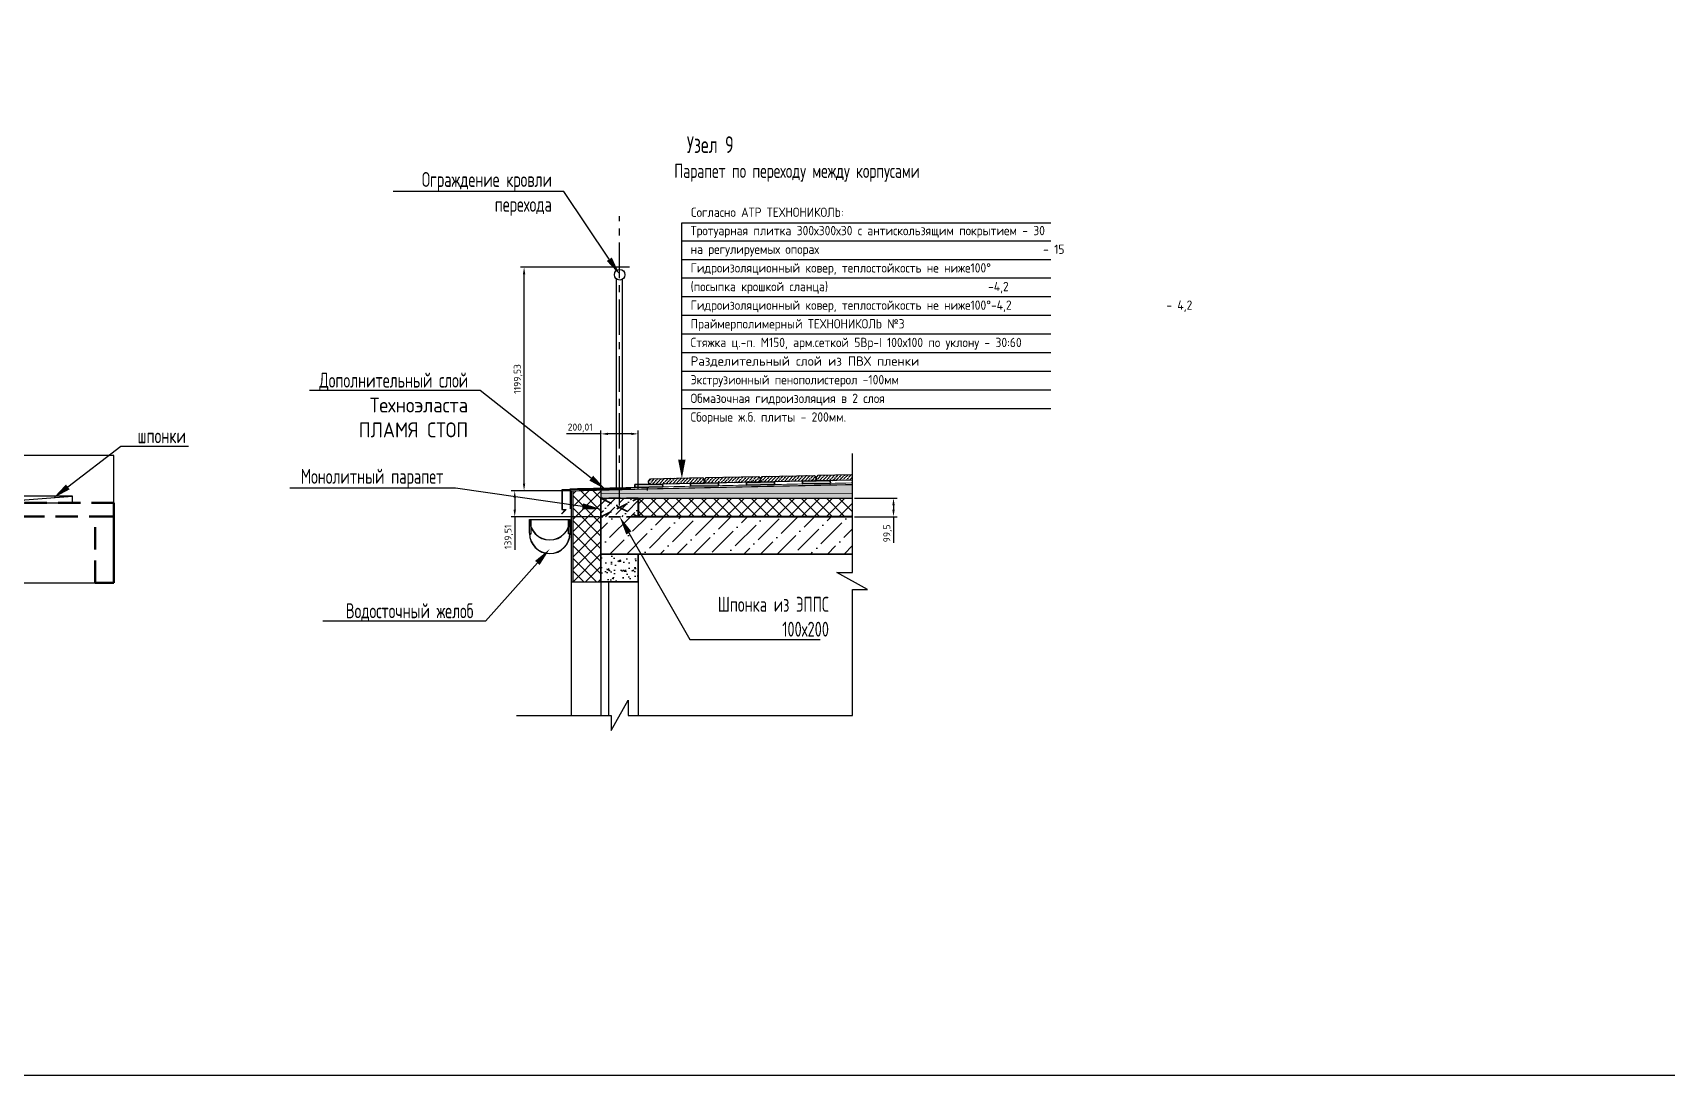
# Model space of a CAD drawing. Header units: millimetres. Extents: x -136099598 to 11807193, y 0 to 779331.
# Drawn here: x 837713 to 846483, y 356872 to 362466 of the extents above; entities that cross this region are included whole.
import ezdxf
from ezdxf import colors
from ezdxf.entities.mleader import LeaderData, LeaderLine
from ezdxf.math import Vec2, Vec3

# ---------------------------------------------------------------- set-up
doc = ezdxf.new("R2010")
doc.units = ezdxf.units.MM
doc.header["$MEASUREMENT"] = 0
for name, pattern in [('ADSK_Штрих_ш3 п1_5', [4.5, 3, -1.5]), ('DASHED2', [9.525, 6.35, -3.175]), ('HIDDEN', [6, 4, -2]), ('осеваяX2', [101.6, 63.5, -12.7, 12.7, -12.7])]:
    doc.linetypes.add(name, pattern=pattern)
doc.layers.get('0').update_dxf_attribs({"color": 250, "lineweight": 9})
doc.layers.get('Defpoints').update_dxf_attribs({"color": 8})
for name, color, linetype, lineweight in [('12. АР_Флажки', 7, 'Continuous', 9), ('TN-ГИДРОИЗОЛЯЦИЯ БИТУМАЯ ВЕРХНЯЯ', 32, 'Continuous', 15), ('АР_Витраж', 4, 'Continuous', 15), ('Балясины', 7, 'Continuous', 9), ('Каркас_Импост', 7, 'Continuous', 9), ('Контуры', 7, 'Continuous', 9), ('Общие ребра', 7, 'Continuous', 9), ('Проступи_подступенки', 7, 'Continuous', 9), ('Размеры планировочные', 7, 'Continuous', 9), ('Стены', 7, 'Continuous', 13), ('Штриховка', 7, 'Continuous', 5), ('Штриховка в сечении', 7, 'Continuous', 18)]:
    doc.layers.add(name, color=color, linetype=linetype, lineweight=lineweight)
doc.layers.add('ТХ', color=7, linetype='Continuous')
doc.styles.add('ISOCPEUR', font='isocpeur.ttf', dxfattribs={"width": 0.7})
doc.styles.add('ISOCPEUR_2', font='isocpeur.ttf', dxfattribs={"width": 0.9, "height": 300})
doc.styles.get("Standard").update_dxf_attribs({"font": 'isocpeur.ttf'})
doc.dimstyles.new('ISO-25', dxfattribs={"dimscale": 15, "dimtxt": 2.5, "dimasz": 2.5, "dimexe": 1.25, "dimexo": 0.625, "dimtad": 1, "dimtxsty": 'Standard', "dimcen": 2.5, "dimadec": 0, "dimazin": 0, "dimtfac": 1, "dimtmove": 0, "dimatfit": 3, "dimfxl": 1, "dimarcsym": 0})
pattern_1 = [(135, (443704.02, 4057270.303), (-33.67596045, -33.67596045), []), (225, (443704.02, 4057270.303), (33.67596045, -33.67596045), [])]

# ---------------------------------------------------------------- blocks, each defined once
blk = doc.blocks.new('*D1461')
at = {"layer": 'Defpoints', "color": 0, "transparency": 16777216}
for p in [(840350.6, 361208.2), (840926.4, 361208.2), (840613.6, 360008.7)]:
    blk.add_point(p, dxfattribs=at)
at = {"layer": 'Стены', "color": 0, "lineweight": -2, "transparency": 16777216}
for p, q in [((840917, 361208.2), (840331.9, 361208.2)), ((840350.6, 360046.2), (840350.6, 361170.7)), ((840604.2, 360008.7), (840331.9, 360008.7))]:
    blk.add_line(p, q, dxfattribs=at)
at = {"layer": 'Стены', "color": 0, "transparency": 16777216}
for points in [[(840344.4, 361170.7), (840356.9, 361170.7), (840350.6, 361208.2)], [(840344.4, 360046.2), (840356.9, 360046.2), (840350.6, 360008.7)]]:
    blk.add_solid(points, dxfattribs=at)
at = {"layer": 'Стены', "color": 0, "transparency": 16777216, "insert": (840318.8, 360608.4), "char_height": 37.5, "attachment_point": 5, "rotation": 90}
blk.add_mtext('1199,53', dxfattribs=at)
blk = doc.blocks.new('*D1450')
at = {"layer": 'Defpoints', "color": 0, "transparency": 16777216}
for p in [(840300.6, 360008.7), (840613.6, 360008.7), (840763.6, 359869.2)]:
    blk.add_point(p, dxfattribs=at)
at = {"layer": 'Стены', "color": 0, "lineweight": -2, "transparency": 16777216}
for p, q in [((840604.2, 360008.7), (840281.9, 360008.7)), ((840300.6, 359971.2), (840300.6, 359906.7)), ((840754.2, 359869.2), (840281.9, 359869.2)), ((840300.6, 359869.2), (840300.6, 359691))]:
    blk.add_line(p, q, dxfattribs=at)
at = {"layer": 'Стены', "color": 0, "transparency": 16777216}
for points in [[(840294.4, 359971.2), (840306.9, 359971.2), (840300.6, 360008.7)], [(840294.4, 359906.7), (840306.9, 359906.7), (840300.6, 359869.2)]]:
    blk.add_solid(points, dxfattribs=at)
at = {"layer": 'Стены', "color": 0, "transparency": 16777216, "insert": (840268.8, 359761.3), "char_height": 37.5, "attachment_point": 5, "rotation": 90}
blk.add_mtext('139,51', dxfattribs=at)
blk = doc.blocks.new('*D1462')
at = {"layer": 'Defpoints', "color": 0, "transparency": 16777216}
for p in [(840963.6, 360313.9), (840763.6, 360010.9), (840963.6, 360010.9)]:
    blk.add_point(p, dxfattribs=at)
at = {"layer": 'Стены', "color": 0, "lineweight": -2, "transparency": 16777216}
for p, q in [((840763.6, 360313.9), (840578, 360313.9)), ((840763.6, 360020.3), (840763.6, 360332.6)), ((840926.1, 360313.9), (840801.1, 360313.9)), ((840963.6, 360020.3), (840963.6, 360332.6))]:
    blk.add_line(p, q, dxfattribs=at)
at = {"layer": 'Стены', "color": 0, "transparency": 16777216}
for points in [[(840801.1, 360320.1), (840801.1, 360307.6), (840763.6, 360313.9)], [(840926.1, 360320.1), (840926.1, 360307.6), (840963.6, 360313.9)]]:
    blk.add_solid(points, dxfattribs=at)
at = {"layer": 'Стены', "color": 0, "transparency": 16777216, "insert": (840652, 360345.8), "char_height": 37.5, "attachment_point": 5}
blk.add_mtext('200,01', dxfattribs=at)
blk = doc.blocks.new('*D1451')
at = {"layer": 'Defpoints', "color": 0, "transparency": 16777216}
for p in [(842114.4, 359968.7), (842114.4, 359869.2), (842333.9, 359869.2)]:
    blk.add_point(p, dxfattribs=at)
at = {"layer": 'Стены', "color": 0, "lineweight": -2, "transparency": 16777216}
for p, q in [((842123.8, 359968.7), (842352.7, 359968.7)), ((842333.9, 359931.2), (842333.9, 359906.7)), ((842123.8, 359869.2), (842352.7, 359869.2)), ((842333.9, 359869.2), (842333.9, 359728.5))]:
    blk.add_line(p, q, dxfattribs=at)
at = {"layer": 'Стены', "color": 0, "transparency": 16777216}
for points in [[(842327.7, 359931.2), (842340.2, 359931.2), (842333.9, 359968.7)], [(842327.7, 359906.7), (842340.2, 359906.7), (842333.9, 359869.2)]]:
    blk.add_solid(points, dxfattribs=at)
at = {"layer": 'Стены', "color": 0, "transparency": 16777216, "insert": (842302.1, 359780.1), "char_height": 37.5, "attachment_point": 5, "rotation": 90}
blk.add_mtext('99,5', dxfattribs=at)
blk = doc.blocks.new('A$Cf9336076')
at = {"layer": 'Общие ребра'}
for points in [[(-109.6, 0), (-100.3, -4), (-100.3, -4)], [(109.6, 0), (100.3, -4), (100.3, -4)], [(-108.6, -1.5), (-100.8, -4.8), (-100.8, -4.8)], [(108.6, -1.5), (100.8, -4.8), (100.8, -4.8)]]:
    blk.add_lwpolyline(points, dxfattribs=at)
for radius, start, end in [(109.6, 180, 0), (108.6, 180.77597, 359.22403)]:
    blk.add_arc((0, 0), radius, start, end, dxfattribs=at)

msp = doc.modelspace()

# ---------------------------------------------------------------- hatches: boundary and pattern name
h = msp.add_hatch()
h.set_pattern_fill('ANSI36', color=256, scale=4, angle=360.9330159)
h.set_pattern_definition([(45.933016, (883691.44, 608866.634), (6.3321671, 24.8021024), [31.75, -6.35, 0, -6.35])])
h.paths.add_polyline_path([(842114.38, 360065.574), (842114.38, 360095.581), (841928.877, 360091.794), (841919.151, 360078.252), (841919.491, 360061.596)])
at = {"lineweight": 5, "transparency": 33554687}
h = msp.add_hatch(dxfattribs=at)
h.set_pattern_fill('ANSI37', color=256, scale=15, angle=90)
h.set_pattern_definition(pattern_1)
h.paths.add_polyline_path([(840613.595, 359519.315), (840763.595, 359519.315), (840763.595, 360010.892), (840613.595, 360006.673), (840613.595, 359946.633)])
at = {"transparency": 33554559}
h = msp.add_hatch(color=253, dxfattribs=at)
h.dxf.hatch_style = 1
h.paths.add_polyline_path([(840944.698, 360041.535), (840945.004, 360026.522), (841094.972, 360029.614), (841094.666, 360044.626)])
h.paths.add_polyline_path([(841244.634, 360047.717), (841244.946, 360032.644), (841394.914, 360035.736), (841394.602, 360050.809)])
h.paths.add_polyline_path([(841694.846, 360042.044), (841694.538, 360056.991), (841544.57, 360053.9), (841544.878, 360038.953)])
h = msp.add_hatch()
h.set_pattern_fill('ANSI36', color=256, scale=4, angle=360.9330159)
h.set_pattern_definition([(45.933016, (883391.506, 608860.347), (6.3321671, 24.8021024), [31.75, -6.35, 0, -6.35])])
h.paths.add_polyline_path([(841019.342, 360059.721), (841029.068, 360073.263), (841309.009, 360078.977), (841319.28, 360065.843), (841319.62, 360049.187), (841019.682, 360043.065)])
h = msp.add_hatch()
h.set_pattern_fill('ANSI36', color=256, scale=4, angle=360.9330159)
h.set_pattern_definition([(45.933016, (883091.568, 608854.225), (6.3321671, 24.8021024), [31.75, -6.35, 0, -6.35])])
h.paths.add_polyline_path([(841319.28, 360065.843), (841329.005, 360079.385), (841608.947, 360085.099), (841619.217, 360071.965), (841619.557, 360055.309), (841319.62, 360049.187)])
h = msp.add_hatch()
h.set_pattern_fill('ANSI36', color=256, scale=4, angle=360.9330159)
h.set_pattern_definition([(45.933016, (883991.377, 608872.756), (6.3321671, 24.8021024), [31.75, -6.35, 0, -6.35])])
h.paths.add_polyline_path([(841619.214, 360072.131), (841628.939, 360085.672), (841908.881, 360091.386), (841919.151, 360078.252), (841919.491, 360061.596), (841619.554, 360055.474)])
h = msp.add_hatch(color=253, dxfattribs=at)
h.dxf.hatch_style = 1
h.paths.add_polyline_path([(841844.507, 360060.081), (841844.813, 360045.069), (841994.781, 360048.16), (841994.475, 360063.173)])
at = {"lineweight": 5, "transparency": 33554687}
h = msp.add_hatch(dxfattribs=at)
h.set_pattern_fill('ANSI37', color=256, scale=15, angle=90)
h.set_pattern_definition(pattern_1)
h.paths.add_polyline_path([(842066.523, 359869.161), (842114.028, 359869.161), (842114.028, 359969.256), (840963.605, 359968.065), (840963.605, 359869.161), (841915.546, 359869.161)])
at = {"layer": 'Штриховка'}
h = msp.add_hatch(dxfattribs=at)
h.set_pattern_fill('AR-CONC', color=256, scale=0.3)
h.set_pattern_definition([(50, (443704.02, 4057270.303), (54.6554007, -4.78172566), [5.715, -62.865]), (355, (443704.02, 4057270.3), (-10.5730264, 57.3170536), [4.572, -50.29217525]), (100.4514447, (443708.57, 4057269.904), (44.0823741, 52.5353256), [4.8570026, -53.4270734]), (46.1842, (443704.02, 4057285.54), (81.3237123, -12.6126984), [8.5725, -94.2975]), (96.6355576, (443710.795, 4057284.49), (71.2212402, 74.2278374), [7.285507, -80.1406824]), (351.1841512, (443704.02, 4057285.54), (71.2212402, 74.2278374), [6.8579901, -75.4379196]), (21, (443711.64, 4057281.733), (45.4843174, -30.67955946), [5.715, -62.865]), (326, (443711.64, 4057281.73), (18.5406085, 55.2563898), [4.572, -50.292]), (71.451445, (443715.43, 4057279.176), (64.0249258, 24.5768307), [4.8570026, -53.4269813]), (37.5, (443704.018, 4057270.303), (0.92658098, 25.36651166), [0, -49.6824, 0, -51.054, 0, -50.4825]), (7.5, (443704.018, 4057270.303), (20.04589875, 30.05417245), [0, -29.1084, 0, -48.5394, 0, -19.2405]), (327.5, (443687.025, 4057270.303), (40.67717855, -1.7186232), [0, -19.05, 0, -59.436, 0, -78.867]), (317.5, (443679.405, 4057270.303), (44.4387544, 7.6279473), [0, -24.765, 0, -39.4716, 0, -56.007])])
h.paths.add_polyline_path([(842114.38, 359982.778), (842114.38, 360004.082), (842114.38, 360040.408), (840763.595, 360009.731), (840763.595, 359967.777), (842114.38, 359968.789)])
h = msp.add_hatch(dxfattribs=at)
h.set_pattern_fill('AR-CONC', color=256, scale=0.5)
h.set_pattern_definition([(50, (443704.02, 4057270.3), (91.0923345, -7.9695428), [9.525, -104.775]), (355, (443704.02, 4057270.3), (-17.6217107, 95.5284226), [7.62, -83.820292]), (100.4514447, (443711.61, 4057269.64), (73.4706235, 87.558876), [8.0950044, -89.0451223]), (46.1842, (443704.02, 4057295.7), (135.5395204, -21.021164), [14.2875, -157.1625]), (96.6355576, (443715.31, 4057293.95), (118.702067, 123.7130623), [12.1425116, -133.567804]), (351.184151, (443704.02, 4057295.7), (118.702067, 123.7130623), [11.4299835, -125.729866]), (21, (443716.72, 4057289.35), (75.8071956, -51.1325991), [9.525, -104.775]), (326, (443716.72, 4057289.35), (30.9010142, 92.093983), [7.62, -83.82]), (71.451445, (443723.035, 4057285.09), (106.7082096, 40.9613844), [8.0950044, -89.0449688]), (37.5, (443704.018, 4057270.303), (1.54430163, 42.27751944), [0, -82.804, 0, -85.09, 0, -84.1375]), (7.5, (443704.02, 4057270.303), (33.40983126, 50.0902874), [0, -48.514, 0, -80.899, 0, -32.0675]), (327.5, (443675.697, 4057270.303), (67.79529758, -2.864372), [0, -31.75, 0, -99.06, 0, -131.445]), (317.5, (443662.997, 4057270.3), (74.0645907, 12.7132455), [0, -41.275, 0, -65.786, 0, -93.345])])
h.paths.add_polyline_path([(840763.595, 359519.315), (840963.595, 359519.315), (840963.595, 359669.161), (840763.595, 359669.161), (840763.595, 359649.161), (840763.595, 359582.091)])
at = {"layer": 'Штриховка в сечении', "lineweight": 5, "transparency": 33554636}
h = msp.add_hatch(dxfattribs=at)
h.set_pattern_fill('ANSI36', color=256, scale=10)
h.set_pattern_definition([(45, (442861.247, 4064079.287), (16.83798023, 61.73926083), [79.375, -15.875, 0, -15.875])])
h.paths.add_polyline_path([(840763.595, 359869.161), (840963.044, 359869.161), (840962.146, 359970.539), (840762.698, 359967.204), (840763.595, 360008.139)])
h = msp.add_hatch(dxfattribs=at)
h.set_pattern_fill('ANSI36', color=256, scale=20)
h.set_pattern_definition([(45, (442861.25, 4064079.287), (33.6759605, 123.4785217), [158.75, -31.75, 0, -31.75])])
h.paths.add_polyline_path([(842057.778, 359669.161), (842114.028, 359669.161), (842114.028, 359869.161), (840763.595, 359869.161), (840763.595, 359669.161), (841926.888, 359669.161)])

# ---------------------------------------------------------------- linework, layer by layer
at = {"color": 5, "linetype": 'DASHED2', "lineweight": 30, "ltscale": 10}
for p, q in [((840763.595, 359869.161), (840963.605, 359968.661)), ((840763.595, 359968.661), (840963.605, 359869.161)), ((840963.605, 359968.661), (840763.595, 359968.661)), ((840963.605, 359869.161), (840763.595, 359869.161))]:
    msp.add_line(p, q, dxfattribs=at)
at = {"ltscale": 150}
msp.add_lwpolyline([(819940.7, 356872.206), (854412.671, 356872.206), (854412.671, 381983.036), (819940.7, 381983.036)], close=True, dxfattribs=at)
at = {"ltscale": 20}
msp.add_lwpolyline([(841197.719, 360175.506), (841197.719, 361442.91)], dxfattribs=at)
msp.add_lwpolyline([(841197.719, 360175.506, 40, 0, 0), (841197.719, 360074.578, 0, 0, 0)], format="xyseb", dxfattribs=at)
at = {"lineweight": 20}
msp.add_lwpolyline([(842114.38, 360065.574), (841919.491, 360061.596), (841919.151, 360078.252), (841928.877, 360091.794), (842114.38, 360095.581)], dxfattribs=at)
at = {"lineweight": 30}
for points in [[(840944.698, 360041.535), (841094.666, 360044.596), (841094.972, 360029.599), (840945.004, 360026.538)], [(841244.635, 360047.656), (841394.604, 360050.717), (841394.91, 360035.721), (841244.941, 360032.66)], [(841544.569, 360053.944), (841694.538, 360057.005), (841694.844, 360042.008), (841544.875, 360038.947)], [(841544.573, 360053.778), (841694.541, 360056.839), (841694.848, 360041.843), (841544.879, 360038.782)], [(841844.507, 360060.066), (841994.476, 360063.127), (841994.782, 360048.13), (841844.813, 360045.069)]]:
    msp.add_lwpolyline(points, close=True, dxfattribs=at)
at = {"lineweight": 20}
for points in [[(841029.068, 360073.263), (841309.009, 360078.977), (841319.28, 360065.843), (841319.62, 360049.187), (841019.682, 360043.065), (841019.342, 360059.721)], [(841329.005, 360079.385), (841608.947, 360085.099), (841619.217, 360071.965), (841619.557, 360055.309), (841319.62, 360049.187), (841319.28, 360065.843)], [(841628.939, 360085.672), (841908.881, 360091.386), (841919.151, 360078.252), (841919.491, 360061.596), (841619.554, 360055.474), (841619.214, 360072.131)]]:
    msp.add_lwpolyline(points, close=True, dxfattribs=at)
msp.add_circle((840863.89, 361167.849), 28.421)
at = {"layer": '12. АР_Флажки'}
for points in [[(841197.719, 361445.688), (843177.755, 361445.688)], [(841197.719, 361350.296), (843177.755, 361350.296)], [(841197.719, 361250.296), (843177.755, 361250.296)], [(841197.719, 361150.296), (843177.755, 361150.296)], [(841197.719, 361050.296), (843177.755, 361050.296)], [(841197.719, 360950.296), (843177.755, 360950.296)], [(841197.719, 360850.296), (843177.755, 360850.296)], [(841197.719, 360750.296), (843177.755, 360750.296)], [(841197.719, 360650.296), (843177.755, 360650.296)], [(841197.719, 360550.296), (843177.755, 360550.296)], [(841197.719, 360450.296), (843177.755, 360450.296)]]:
    msp.add_lwpolyline(points, dxfattribs=at)
at = {"layer": 'TN-ГИДРОИЗОЛЯЦИЯ БИТУМАЯ ВЕРХНЯЯ', "color": 0, "linetype": 'HIDDEN', "ltscale": 10, "const_width": 4.788}
for points in [[(842114.028, 360050.721), (841015.732, 360028.001), (840598.699, 360019.374), (840598.699, 359910.544)], [(842114.028, 360042.464), (841055.888, 360019.95), (840645.476, 360011.46)], [(840763.595, 359993.083), (842114.38, 359993.083)], [(840966.389, 359968.661), (840966.34, 359871.741)], [(840965.846, 359871.728), (842114.028, 359871.741)]]:
    msp.add_lwpolyline(points, dxfattribs=at)
at = {"layer": 'АР_Витраж', "color": 18, "lineweight": 30, "true_color": 0x000000}
msp.add_line((840963.605, 359869.161), (840963.605, 359968.661), dxfattribs=at)
for points in [[(840763.595, 359968.661), (840763.595, 359669.161), (842114.028, 359669.161)], [(842114.38, 359869.161), (840963.605, 359869.161)]]:
    msp.add_lwpolyline(points, dxfattribs=at)
msp.add_lwpolyline([(840763.595, 359519.315), (840963.595, 359519.315), (840963.595, 359669.161), (840763.595, 359669.161)], close=True, dxfattribs=at)
at = {"layer": 'Балясины'}
for p, q in [((840847.515, 360020.368), (840847.448, 361144.056)), ((840877.448, 361144.056), (840877.448, 360021.006))]:
    msp.add_line(p, q, dxfattribs=at)
at = {"layer": 'Каркас_Импост'}
for p, q in [((840763.595, 359669.032), (840763.595, 358801.961)), ((840803.595, 359519.315), (840803.595, 358801.961))]:
    msp.add_line(p, q, dxfattribs=at)
at = {"layer": 'Контуры'}
msp.add_lwpolyline([(840309.572, 358801.961), (840818.523, 358801.961), (840818.523, 358722.702), (840909.608, 358885.934), (840909.608, 358801.961), (842114.38, 358801.961), (842114.38, 359479.412), (842193.639, 359479.412), (842030.406, 359570.497), (842114.38, 359570.497), (842114.38, 360209.287)], dxfattribs=at)
at = {"layer": 'Общие ребра'}
for p, q in [((841013.694, 360017.638), (840603.595, 360006.576)), ((840603.595, 360006.576), (840603.595, 359669.032)), ((840613.595, 359519.315), (840613.595, 360006.673)), ((840763.595, 360010.892), (840763.595, 358801.961)), ((842114.654, 360040.414), (841013.595, 360017.636)), ((841013.763, 360010.584), (841013.595, 360027.733)), ((842114.648, 360064.973), (841014.215, 360042.208)), ((840763.595, 359968.661), (842114.028, 359968.661)), ((840378.963, 359780.886), (840378.963, 359854.267)), ((840378.963, 359854.267), (840598.157, 359854.267)), ((840388.303, 359776.85), (840388.303, 359850.23)), ((840588.818, 359776.85), (840588.818, 359850.23)), ((840598.157, 359780.886), (840598.157, 359854.267))]:
    msp.add_line(p, q, dxfattribs=at)
for points in [[(840923.928, 360021.997), (840554.149, 360014.113), (840554.149, 359907.311), (840573.954, 359907.311), (840552.403, 359885.667)], [(840923.949, 360020.997), (840555.149, 360013.134), (840555.149, 359908.311), (840576.361, 359908.311), (840553.112, 359884.961)], [(840378.963, 359780.886), (840388.303, 359776.85), (840388.303, 359776.85)], [(840379.973, 359779.415), (840387.714, 359776.097), (840387.714, 359776.097)], [(840598.157, 359780.886), (840588.818, 359776.85), (840588.818, 359776.85)], [(840597.147, 359779.415), (840589.407, 359776.097), (840589.407, 359776.097)]]:
    msp.add_lwpolyline(points, dxfattribs=at)
for radius, start, end in [(109.597, 180, 0), (108.597, 180.7759718, 359.2240282)]:
    msp.add_arc((840488.56, 359780.886), radius, start, end, dxfattribs=at)
at = {"layer": 'Проступи_подступенки', "linetype": 'ByBlock', "lineweight": 40, "ltscale": 40}
msp.add_line((838148.921, 359855.681), (838148.921, 359514.144), dxfattribs=at)
at = {"layer": 'Проступи_подступенки', "linetype": 'ByBlock', "lineweight": 25, "ltscale": 40}
for points in [[(836395.459, 359514.144), (838148.921, 359514.144), (838148.921, 360197.219), (836395.459, 360197.219)], [(837642.053, 359943.578), (837926.836, 359943.578), (837926.836, 359979.676), (837642.053, 359979.676)]]:
    msp.add_lwpolyline(points, close=True, dxfattribs=at)
at = {"layer": 'Проступи_подступенки', "linetype": 'ADSK_Штрих_ш3 п1_5', "lineweight": 40, "ltscale": 40}
for points in [[(836395.459, 359871.383), (838148.921, 359871.383), (838148.921, 359943.578), (836395.459, 359943.578)], [(838048.091, 359871.383), (838148.921, 359871.383), (838148.921, 359514.144), (838048.091, 359514.144)]]:
    msp.add_lwpolyline(points, close=True, dxfattribs=at)
at = {"layer": 'Проступи_подступенки', "linetype": 'ByBlock', "lineweight": 25, "ltscale": 40}
msp.add_lwpolyline([(837642.053, 359943.578), (837670.387, 359959.931), (837926.836, 359979.676)], dxfattribs=at)
at = {"layer": 'Размеры планировочные', "ltscale": 20}
msp.add_lwpolyline([(841197.719, 360175.506), (841197.719, 361445.688)], dxfattribs=at)
at = {"layer": 'Стены'}
for p, q in [((841023.595, 359929.161), (841023.595, 359931.161)), ((840603.595, 359669.032), (840603.595, 358801.961)), ((840963.595, 359669.161), (840963.595, 358801.961)), ((840603.595, 359519.315), (840963.595, 359519.315))]:
    msp.add_line(p, q, dxfattribs=at)
at = {"layer": 'ТХ', "color": 6, "linetype": 'осеваяX2', "lineweight": 5, "ltscale": 3}
msp.add_line((840862.388, 359930.367), (840863.741, 361482.66), dxfattribs=at)

# ---------------------------------------------------------------- block references
at = {"layer": 'Проступи_подступенки', "color": 6, "linetype": 'ByBlock', "lineweight": 40, "ltscale": 40}
msp.add_blockref('A$Cf9336076', (840488.56, 359854.267), dxfattribs=at)

# ---------------------------------------------------------------- texts
at = {"insert": (841224.381, 361910.934), "char_height": 120, "width": 1628.87243, "attachment_point": 1, "style": 'ISOCPEUR'}
msp.add_mtext('{\\H0.75x;Узел 9}', dxfattribs=at)
at = {"insert": (841156.923, 361763.919), "char_height": 76.8, "attachment_point": 1, "style": 'ISOCPEUR'}
msp.add_mtext_dynamic_manual_height_columns('{\\fISOCPEUR|b1|i0|c204|p34;Парапет по переходу между корпусами}', width=1938.89959, gutter_width=0, heights=[112.689], dxfattribs=at)
at = {"layer": '12. АР_Флажки', "char_height": 50, "attachment_point": 1, "style": 'ISOCPEUR_2'}
for s, width, gutter_width, heights, insert in [('{\\fISOCPEUR|b1|i0|c204|p34;Согласно АТР ТЕХНОНИКОЛЬ:}', 1938.89959, 0, [112.689], (841246.881, 361528.036)), ('\\pxsm1.2;Тротуарная плитка 300х300х30 с антискользящим покрытием - 30       \\Pна регулируемых опорах                                          - 15                       \\PГидроизоляционный ковер, теплостойкость не ниже100%%D \\P(посыпка крошкой сланца)                              -4,2\\PГидроизоляционный ковер, теплостойкость не ниже100%%D-4,2                             - 4,2 \\PПраймерполимерный ТЕХНОНИКОЛЬ №3 \\PСтяжка ц.-п. М150, арм.сеткой 5Вр-I 100х100 по уклону - 30:60\\P\\pqj;{\\W1;Разделительный слой из ПВХ пленки}\\PЭкструзионный пенополистерол -100мм\\PОбмазочная гидроизоляция в 2 слоя                              \\PСборные ж.б. плиты - 200мм.', 2820.70112, 2500, [0], (841244.672, 361429.56))]:
    msp.add_mtext_dynamic_manual_height_columns(s, width=width, gutter_width=gutter_width, heights=heights, dxfattribs=dict(at, insert=insert))

# ---------------------------------------------------------------- dimensions: what is measured, and where the dimension line sits
at = {"layer": 'Стены'}
for base, p1, p2, picture, middle in [((840350.642, 361208.207), (840613.575, 360008.673), (840926.407, 361208.207), '*D1461', (840318.767, 360608.44)), ((842333.938, 359869.161), (842114.38, 359968.661), (842114.38, 359869.161), '*D1451', (842302.063, 359780.098))]:
    dim = msp.add_linear_dim(base=base, p1=p1, p2=p2, angle=90, dimstyle='ISO-25', dxfattribs=at)
    dim.commit()
    dim.dimension.update_dxf_attribs({"geometry": picture, "text_midpoint": middle})
dim = msp.add_linear_dim(base=(840963.605, 360313.883), p1=(840763.595, 360010.892), p2=(840963.605, 360010.892), dimstyle='ISO-25', dxfattribs=at)
dim.commit()
dim.dimension.update_dxf_attribs({"geometry": '*D1462', "text_midpoint": (840652.032, 360313.883), "dimtype": 160})
dim = msp.add_linear_dim(base=(840300.642, 360008.673), p1=(840763.595, 359869.161), p2=(840613.575, 360008.673), angle=90, dimstyle='ISO-25', dxfattribs=at)
dim.commit()
dim.dimension.update_dxf_attribs({"geometry": '*D1450', "text_midpoint": (840300.642, 359761.348), "dimtype": 160})

# ---------------------------------------------------------------- leaders
ml = msp.add_multileader_mtext('Standard')
ml.set_content('{\\C0;Ограждение кровли перехода}', color=256, style='ISOCPEUR')
ml.set_leader_properties()
ml.build(insert=Vec2(0, 0))
ml.multileader.update_dxf_attribs({"text_left_attachment_type": 5, "text_right_attachment_type": 6, "dogleg_length": 60.192, "arrow_head_size": 100})
ctx = ml.context
ctx.base_point, ctx.char_height, ctx.arrow_head_size, ctx.landing_gap_size, ctx.plane_origin = Vec3(839824.02, 361481.517), 80, 100, 4, Vec3(838248.823, 355119.185)
ctx.left_attachment, ctx.right_attachment, ctx.text_align_type = 5, 6, 2
notes = []
notes.append((ctx, [(0, (1, 1, 0), (840564.212, 361614.85), (-1, 0), 60.192, [(0, [(840863.89, 361167.849)], 0, [])])]))
ctx.mtext.insert, ctx.mtext.width, ctx.mtext.alignment, ctx.mtext.flow_direction = Vec3(840500.02, 361718.85), 843.2, 3, 5
ml = msp.add_multileader_mtext('Standard')
ml.set_content('{\\C0;Дополнительный слой \\W0.9;\\C256;Техноэласта ПЛАМЯ СТОП \\W0.85;\\C0; }', color=256, style='ISOCPEUR')
ml.set_leader_properties()
ml.build(insert=Vec2(0, 0))
ml.multileader.update_dxf_attribs({"text_left_attachment_type": 5, "text_right_attachment_type": 6, "dogleg_length": 60.192, "arrow_head_size": 100})
ctx = ml.context
ctx.base_point, ctx.char_height, ctx.arrow_head_size, ctx.landing_gap_size, ctx.plane_origin = Vec3(839296.019, 360279.408), 80, 100, 4, Vec3(838165.212, 353926.593)
ctx.left_attachment, ctx.right_attachment, ctx.text_align_type = 5, 6, 2
notes.append((ctx, [(0, (1, 1, 0), (840114.61, 360546.075), (-1, 0), 60.192, [(0, [(840789.98, 360014.449)], 0, [])])]))
ctx.mtext.insert, ctx.mtext.width, ctx.mtext.alignment, ctx.mtext.flow_direction = Vec3(840050.419, 360642.075), 843.2, 3, 5
ml = msp.add_multileader_mtext('Standard')
ml.set_content('{\\C0;шпонки}', color=256, style='ISOCPEUR')
ml.set_leader_properties()
ml.build(insert=Vec2(0, 0))
ml.multileader.update_dxf_attribs({"text_left_attachment_type": 5, "text_right_attachment_type": 6, "dogleg_length": 60.192, "arrow_head_size": 100})
ctx = ml.context
ctx.base_point, ctx.char_height, ctx.arrow_head_size, ctx.landing_gap_size, ctx.plane_origin = Vec3(838245.516, 360247.818), 80, 100, 4, Vec3(836805.951, 353952.215)
ctx.left_attachment, ctx.right_attachment, ctx.text_align_type = 5, 6, 2
notes.append((ctx, [(1, (1, 1, 0), (838185.324, 360247.818), (1, 0), 60.192, [(0, [(837822.002, 359968.324)], 0, [])])]))
ctx.mtext.insert, ctx.mtext.width, ctx.mtext.defined_height, ctx.mtext.alignment, ctx.mtext.flow_direction = Vec3(838535.116, 360343.818), 747.59189, 100.945, 3, 5
ml = msp.add_multileader_mtext('Standard')
ml.set_content('{\\C0;Монолитный парапет}', color=256, style='ISOCPEUR')
ml.set_leader_properties()
ml.build(insert=Vec2(0, 0))
ml.multileader.update_dxf_attribs({"text_left_attachment_type": 5, "text_right_attachment_type": 6, "dogleg_length": 60.192, "arrow_head_size": 100})
ctx = ml.context
ctx.base_point, ctx.char_height, ctx.arrow_head_size, ctx.landing_gap_size, ctx.plane_origin = Vec3(839174.297, 360022.16), 80, 100, 4, Vec3(838032.29, 353343.138)
ctx.left_attachment, ctx.right_attachment, ctx.text_align_type = 5, 6, 2
notes.append((ctx, [(0, (1, 1, 0), (839981.689, 360022.16), (-1, 0), 60.192, [(0, [(840763.595, 359910.685)], 0, [])])]))
ctx.mtext.insert, ctx.mtext.width, ctx.mtext.alignment, ctx.mtext.flow_direction = Vec3(839917.497, 360126.16), 843.2, 3, 5
ml = msp.add_multileader_mtext('Standard')
ml.set_content('{\\C0;Шпонка из ЭППС\\P100х200 }', color=256, style='ISOCPEUR')
ml.set_leader_properties()
ml.build(insert=Vec2(0, 0))
ml.multileader.update_dxf_attribs({"text_left_attachment_type": 5, "text_right_attachment_type": 6, "dogleg_length": 60.192, "arrow_head_size": 100})
ctx = ml.context
ctx.base_point, ctx.char_height, ctx.arrow_head_size, ctx.landing_gap_size, ctx.plane_origin = Vec3(841299.996, 359209.976), 80, 100, 4, Vec3(839860.431, 352914.372)
ctx.left_attachment, ctx.right_attachment, ctx.text_align_type = 5, 6, 2
notes.append((ctx, [(1, (1, 1, 0), (841239.804, 359209.976), (1, 0), 60.192, [(0, [(840863.6, 359869.161)], 0, [])])]))
ctx.mtext.insert, ctx.mtext.width, ctx.mtext.defined_height, ctx.mtext.alignment, ctx.mtext.flow_direction = Vec3(841987.396, 359439.309), 747.59189, 100.945, 3, 5
ml = msp.add_multileader_mtext('Standard')
ml.set_content('{\\C0;Водосточный желоб\\W0.9;\\C256; \\W0.85;\\C0; }', color=256, style='ISOCPEUR')
ml.set_leader_properties()
ml.build(insert=Vec2(0, 0))
ml.multileader.update_dxf_attribs({"text_left_attachment_type": 5, "text_right_attachment_type": 6, "dogleg_length": 60.192, "arrow_head_size": 100})
ctx = ml.context
ctx.base_point, ctx.char_height, ctx.arrow_head_size, ctx.landing_gap_size, ctx.plane_origin = Vec3(839397.518, 359308.657), 80, 100, 4, Vec3(837972.414, 352916.992)
ctx.left_attachment, ctx.right_attachment, ctx.text_align_type = 5, 6, 2
notes.append((ctx, [(0, (1, 1, 0), (840143.352, 359308.657), (-1, 0), 60.192, [(0, [(840488.56, 359696.243)], 0, [])])]))
ctx.mtext.insert, ctx.mtext.width, ctx.mtext.alignment, ctx.mtext.flow_direction = Vec3(840079.16, 359404.657), 843.2, 3, 5
for ctx, leaders in notes:
    for number, flags, end, landing, length, lines in leaders:
        leader = LeaderData()
        leader.index, (leader.has_last_leader_line, leader.has_dogleg_vector, leader.attachment_direction) = number, flags
        leader.last_leader_point, leader.dogleg_vector, leader.dogleg_length = Vec3(end), Vec3(landing), length
        for number, points, colour, breaks in lines:
            line = LeaderLine()
            line.index, line.vertices, line.color, line.breaks = number, Vec3.list(points), colors.encode_raw_color(colour), breaks
            leader.lines.append(line)
        ctx.leaders.append(leader)

doc.saveas('drawing.dxf')
